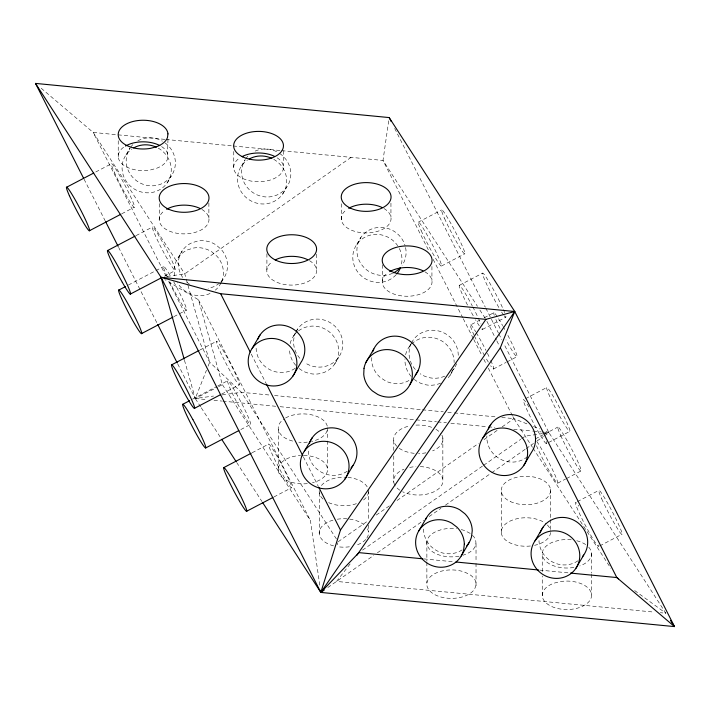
<?xml version="1.0" encoding="UTF-8"?>
<svg xmlns="http://www.w3.org/2000/svg" width="710" height="710" viewBox="0 0 710 710"><rect width="100%" height="100%" fill="white"/><g stroke="black" fill="none" stroke-linecap="round" stroke-linejoin="round"><path stroke-width="0.53" stroke-dasharray="3.55 2.66" d="M371.8 357.583L371.658 361.026A24.655 23.465 30.5 0 0 380.311 377.489L385.681 381.03A24.655 23.465 30.5 0 0 409.936 379.912M167.968 139.275L167.453 159.2A24.903 14.377 0 0 1 156.653 168.261L150.786 169.876A24.903 14.377 0 0 1 122.209 164.028A24.903 14.377 0 0 1 124.605 146.571M388.707 120.789L383.001 160.442L429.151 251.455M542.254 571.621L542.254 554.146L542.937 550.445A24.655 14.235 0 0 1 554.057 541.65L559.941 540.141A24.655 14.235 0 0 1 571.656 539.831M542.254 595.654L542.937 591.954A24.655 14.235 0 0 1 554.057 583.159L559.941 581.65A24.655 14.235 0 0 1 591.066 592.495A24.655 14.235 0 0 1 569.642 609.446A24.655 14.235 0 0 1 542.254 595.654L542.254 575.987M337.135 544.818L337.845 542.742M472.398 535.322C475.957 538.162 477.084 543.443 474.688 547.401A24.655 14.235 0 0 1 463.018 555.211M476.028 585.271L474.688 588.901A24.655 14.235 0 0 1 441.221 597.101A24.655 14.235 0 0 1 429.994 577.141A24.655 14.235 0 0 1 465.414 572.42L470.197 574.905A24.655 14.235 0 0 1 476.028 585.271L476.028 563.42M200.664 406.848L195.259 398.496L206.468 370.265M208.074 366.227L209.672 362.198L187.751 284.497M126.078 154.815L130.196 147.822A24.903 23.696 30.5 0 0 137.314 181.334A24.903 23.696 30.5 0 0 171.358 175.832A24.903 23.696 30.5 0 0 164.241 142.32M167.249 182.825L171.358 175.832M178.139 257.801L182.248 250.808M241.524 165.971L245.127 159.848M220.517 283.796L223.597 278.551M282.695 193.981L286.813 186.978M293.505 336.087L295.564 332.591M296.079 331.712L297.614 329.094M356.802 244.391L360.92 237.388M334.676 364.097L338.785 357.094M408.951 347.243L411.01 343.746M411.525 342.868L413.06 340.25A24.903 23.696 30.5 0 1 441.327 331.783A24.903 23.696 30.5 0 1 458.207 356.624M450.122 375.253L454.231 368.25M350.11 563.98L336.531 581.419L653.741 612.073M351.077 157.363L184.751 273.847L166.451 276.545M338.2 541.712L367.185 521.406M376.238 515.069L389.825 505.555M397.067 500.479L478.584 443.386M484.025 439.579L498.518 429.426M502.139 426.887L513.916 418.643L528.329 424.42M362.544 550.108L482.764 465.902M483.67 465.272L520.732 439.312M521.637 438.682L525.249 436.153L542.467 433.615M327.807 587.534L373.753 555.362M377.383 552.815L423.666 520.394M429.115 516.578L440.919 508.316M445.454 505.138L490.841 473.348M491.746 472.718L525.329 449.19M526.234 448.56L533.494 443.475M537.124 440.928L543.478 436.481M544.392 435.842L548.928 432.665L503.851 343.773M95.743 171.971L111.355 163.788M121.765 213.781L134.456 207.134M136.045 235.622L152.641 226.934M128.368 285.056L163.504 266.64M164.418 276.226L175.157 270.599M173.915 316.633L186.606 309.986M418.226 222.203L441.567 209.974M200.113 349.915L216.701 341.217M441.558 265.984L464.899 253.754M192.534 399.18L216.932 386.391M217.908 385.885L227.67 380.764M221.653 394.086L239.217 384.882A24.655 1.899 62.3 0 0 229.623 362.135A24.655 1.899 62.3 0 0 216.408 341.377A24.655 1.899 62.3 0 0 228.309 367.745L231.282 373.105A24.655 1.899 62.3 0 0 238.143 383.879L239.217 384.882M459.281 285.376L482.622 273.146M240.805 429.55L250.568 424.438M474.165 335.351A24.903 1.917 62.3 0 1 470.632 324.887L479.383 320.299M484.247 317.752L493.974 312.648L495.012 313.571A24.903 1.917 62.3 0 1 501.846 324.248L502.636 325.659M482.489 329.422L505.831 317.192M252.148 452.74L268.735 444.052L269.667 444.779A24.655 1.899 62.3 0 1 285.988 473.322A24.655 1.899 62.3 0 1 289.52 485.738A24.655 1.899 62.3 0 1 272.587 455.03L270.572 450.495A24.655 1.899 62.3 0 1 268.735 444.052M493.45 369.014L506.097 362.393M507.073 361.878L516.791 356.784M273.909 496.964L291.482 487.761M525.56 398.63L546.957 387.42M535.411 438.833L543.194 434.76M544.162 434.245L557.785 427.109M528.959 407.052A24.903 1.917 62.3 0 0 523.705 401.931A24.903 1.917 62.3 0 0 535.118 426.089L538.136 431.538A24.903 1.917 62.3 0 0 545.147 442.623L546.274 443.723L569.615 431.485A24.903 1.917 62.3 0 0 560.154 408.871A24.903 1.917 62.3 0 0 546.638 387.518A24.903 1.917 62.3 0 0 558.459 413.859L561.477 419.308A24.903 1.917 62.3 0 0 568.488 430.384L569.615 431.485M557.767 483.128L565.55 479.046M566.518 478.54L581.108 470.899M577.372 501.633L598.77 490.415M599.728 545.919L622.102 534.195M177.731 363.928L195.259 398.496L217.571 387.154M218.538 386.666L222.416 384.696L198.463 299.771L164.809 279.58M543.549 433.455L548.928 432.665L665.856 613.236L660.344 612.703M184.458 360.236L195.259 398.496L213.524 396.056M222.123 394.902L241.462 392.319L270.146 395.088M164.826 139.364L93.188 132.442L39.68 86.957M165.927 139.471L232.046 145.861M233.155 145.967L280.539 150.547M281.639 150.653L383.001 160.442L477.475 306.347M274.557 395.514L421.261 409.688M422.361 409.794L443.315 411.827M447.735 412.253L453.246 412.785M454.347 412.892L497.364 417.045M501.775 417.471L513.916 418.643L532.473 447.318M195.259 398.496L206.273 399.561M213.985 400.307L221.697 401.052M222.798 401.159L275.684 406.271M280.095 406.697L436.543 421.811M437.644 421.917L446.457 422.769M450.868 423.195L487.229 426.701M488.329 426.808L494.941 427.447M513.667 429.257L532.402 431.068M533.503 431.174L541.215 431.92M542.316 432.026L548.928 432.665L543.78 430.606M423.95 558.921L453.708 561.796M539.671 570.103L569.42 572.979M533.476 426.479L539.662 428.955M470.197 533.405L465.414 530.911A24.655 14.235 0 0 0 460.684 529.447M634.642 590.534L665.856 613.236M470.632 324.887L471.662 325.801A24.903 1.917 62.3 0 1 475.744 331.81M479.889 310.066L485.906 319.358M533.077 448.241L610.786 568.248M336.451 539.014L241.462 392.319L209.672 362.198L168.181 280.352M222.416 384.696L310.43 520.616L320.041 586.984M201.267 407.78L221.094 438.398M236.714 462.521L261.946 501.491M498.846 307.501L495.908 302.336A24.903 1.917 62.3 0 1 487.237 285.473L485.054 280.672A24.903 1.917 62.3 0 1 486.749 278.142A24.903 1.917 62.3 0 1 503.008 308.77M473.242 315.764L472.567 314.574A24.903 1.917 62.3 0 1 469.514 308.921M503.026 326.369L504.846 329.635M394.68 128.439L485.329 307.226M485.826 308.211L498.349 332.901M498.846 333.895L501.855 339.815M486.9 321.319L496.343 339.957M496.84 340.933L499.334 345.841M433.162 259.372L462.751 317.734M463.257 318.728L473.286 338.51M473.783 339.504L481.815 355.328M483.821 359.287L486.323 364.23M488.329 368.188L512.407 415.678M512.913 416.663L513.916 418.643M251.225 354.041L266.268 383.711M303.365 456.876L318.408 486.536M198.463 299.771L310.43 520.616M166.175 276.412L93.188 132.442L184.751 273.847L187.458 283.432M84.082 179.222L105.115 220.703M118.632 247.373L157.194 323.432M591.545 553.454L591.545 573.112M591.545 574.204L591.545 594.962M550.445 489.128L550.445 518.62M550.445 519.711L550.445 529.545M501.366 491.861L501.366 533.37M476.028 543.762L476.028 562.329M442.845 437.919L442.845 479.428M431.928 266.463L431.928 280.494M426.87 541.526L426.87 561.184M426.87 562.276L426.87 583.034M393.766 440.644L393.766 450.477M393.766 455.935L393.766 482.152M390.944 203.166L390.944 217.189M382.353 264.901L382.353 283.246M368.383 490.069L368.383 519.56M368.383 525.018L368.383 531.577M341.368 203.761L341.368 219.949M327.399 427.855L327.399 439.872M327.399 440.963L327.399 468.272M319.305 492.793L319.305 534.302M316.483 254.233L316.483 269.339M283.334 150.866L283.334 165.98M278.32 429.497L278.32 470.996M266.907 253.754L266.907 272.099M233.759 151.47L233.759 168.731M208.882 203.016L208.882 218.13M159.306 203.619L159.306 220.881M118.233 140.757L118.233 156.945M598.53 544.952A24.903 1.917 62.3 0 1 583.797 522.338A24.903 1.917 62.3 0 1 578.765 506.212M546.185 441.442A24.903 1.917 62.3 0 1 546.274 443.723M536.778 441.451A24.903 1.917 62.3 0 1 554.297 473.526A24.903 1.917 62.3 0 1 553.294 477.803A24.903 1.917 62.3 0 1 536.032 444.611M490.77 360.44A24.903 1.917 62.3 0 1 490.672 365.73M488.338 362.091A24.903 1.917 62.3 0 1 485.578 357.414M484.593 355.692A24.903 1.917 62.3 0 1 474.946 337.028M476.259 332.662A24.903 1.917 62.3 0 1 478.504 336.478L481.504 341.865A24.903 1.917 62.3 0 1 486.013 350.474M487.415 353.287A24.903 1.917 62.3 0 1 489.918 358.55M507.89 335.368A24.903 1.917 62.3 0 1 517.022 356.677A24.903 1.917 62.3 0 1 505.919 339.797M500.009 328.375A24.903 1.917 62.3 0 1 495.544 318.657M494.249 315.284A24.903 1.917 62.3 0 1 493.974 312.648M479.259 325.801A24.903 1.917 62.3 0 1 475.496 319.731M467.517 305.069A24.903 1.917 62.3 0 1 463.896 297.712L461.713 292.902A24.903 1.917 62.3 0 1 460.684 286.467A24.903 1.917 62.3 0 1 472.248 305.877M472.753 306.835A24.903 1.917 62.3 0 1 477.865 317.086M478.345 318.107A24.903 1.917 62.3 0 1 480.918 323.946M482.445 328.277A24.903 1.917 62.3 0 1 481.735 329.067M505.786 316.048A24.903 1.917 62.3 0 1 504.162 315.764M503.594 315A24.903 1.917 62.3 0 1 501.464 311.814M503.399 309.658A24.903 1.917 62.3 0 1 504.632 312.631M452.909 369.724A24.903 23.696 30.5 0 1 448.188 377.676M440.626 383.125A24.903 23.696 30.5 0 1 414.329 379.459M411.196 376.469A24.903 23.696 30.5 0 1 404.975 358.87M405.587 354.752A24.903 23.696 30.5 0 1 432.514 337.561A24.903 23.696 30.5 0 1 454.134 362.579M456.663 363.689A24.903 23.696 30.5 0 1 451.578 371.428M444.744 376.131A24.903 23.696 30.5 0 1 420.187 373.753M415.314 369.466A24.903 23.696 30.5 0 1 411.969 341.998M298.502 330.878A24.903 23.696 30.5 0 1 331.934 334.33A24.903 23.696 30.5 0 1 332.271 367.017A24.903 23.696 30.5 0 1 298.883 368.312M295.75 365.313A24.903 23.696 30.5 0 1 289.494 348.761M290.142 343.605A24.903 23.696 30.5 0 1 297.694 331.517M296.034 331.756A24.903 23.696 30.5 0 1 329.822 322.438A24.903 23.696 30.5 0 1 339.353 356.234A24.903 23.696 30.5 0 1 304.732 362.606M299.868 358.31A24.903 23.696 30.5 0 1 295.591 332.697M396.038 274.823A24.903 23.696 30.5 0 1 359.784 274.406A24.903 23.696 30.5 0 1 361.807 239.172A24.903 23.696 30.5 0 1 397.707 245.731M399.339 248.5A24.903 23.696 30.5 0 1 401.07 265.886M392.594 273.279A24.903 23.696 30.5 0 1 358.94 260.002A24.903 23.696 30.5 0 1 373.034 228.513A24.903 23.696 30.5 0 1 405.055 245.456M405.579 247.506A24.903 23.696 30.5 0 1 402.091 265.398M383.915 208.491A24.903 14.377 0 0 1 384.216 228.469A24.903 14.377 0 0 1 349.648 229.339A24.903 14.377 0 0 1 346.942 209.423M424.899 271.797A24.903 14.377 0 0 1 425.21 291.766A24.903 14.377 0 0 1 390.642 292.644A24.903 14.377 0 0 1 387.926 272.729M309.453 260.641A24.903 14.377 0 0 1 309.764 280.61A24.903 14.377 0 0 1 275.196 281.488A24.903 14.377 0 0 1 272.48 261.573M277.202 157.833A24.903 14.377 0 0 1 276.004 177.615A24.903 14.377 0 0 1 241.728 177.953A24.903 14.377 0 0 1 239.332 158.215M201.853 209.423A24.903 14.377 0 0 1 202.155 229.401A24.903 14.377 0 0 1 167.595 230.271A24.903 14.377 0 0 1 164.88 210.355M161.614 146.588A24.903 14.377 0 0 1 167.968 155.454M158.286 148.168A24.903 23.696 30.5 0 1 166.433 183.934A24.903 23.696 30.5 0 1 129.318 185.097A24.903 23.696 30.5 0 1 131.918 148.993M130.791 146.988A24.903 23.696 30.5 0 1 132.85 144.645M137.82 140.882A24.903 23.696 30.5 0 1 162.404 141.175M273.74 159.324A24.903 23.696 30.5 0 1 281.879 195.09A24.903 23.696 30.5 0 1 244.764 196.253A24.903 23.696 30.5 0 1 247.364 160.149M279.687 153.466A24.903 23.696 30.5 0 1 287 186.695A24.903 23.696 30.5 0 1 253.355 192.88A24.903 23.696 30.5 0 1 245.074 159.83M245.642 158.978A24.903 23.696 30.5 0 1 249.05 155.082M255.13 151.097A24.903 23.696 30.5 0 1 278.79 152.881M220.97 281.746A24.903 23.696 30.5 0 0 221.147 249.334L216.257 245.074A24.903 23.696 30.5 0 0 197.726 241.01L191.682 242.864A24.903 23.696 30.5 0 0 182.701 277.477M219.443 283.148A24.903 23.696 30.5 0 1 208.119 288.349M189.597 284.275A24.903 23.696 30.5 0 1 186.206 281.568M221.05 282.873A24.903 23.696 30.5 0 1 215.334 290.15M210.053 293.487A24.903 23.696 30.5 0 1 177.438 282.651M174.766 275.728A24.903 23.696 30.5 0 1 187.573 249.858L193.617 248.003A24.903 23.696 30.5 0 1 212.139 252.077L217.038 256.328A24.903 23.696 30.5 0 1 221.493 281.923M173.701 281.772A24.655 1.899 62.3 0 1 186.419 310.172A24.655 1.899 62.3 0 1 169.575 281.701M167.267 276.864A24.655 1.899 62.3 0 1 170.773 276.598M295.058 368.383A24.655 23.465 30.5 0 1 268.966 369.2A24.655 23.465 30.5 0 1 256.15 346.409M527.423 456.716A24.655 23.465 30.5 0 1 500.63 459.281A24.655 23.465 30.5 0 1 486.874 435.976M577.931 560.811A24.655 23.465 30.5 0 1 551.839 561.628A24.655 23.465 30.5 0 1 539.023 538.828M459.059 556.178A24.655 14.235 0 0 1 429.94 549.593A24.655 14.235 0 0 1 435.443 531.817L440.839 529.793A24.655 14.235 0 0 1 456.583 528.719M588.732 547.188A24.655 14.235 0 0 1 579.742 565.95M573.857 567.45A24.655 14.235 0 0 1 542.254 554.146M576.777 540.754A24.655 14.235 0 0 1 585.67 544.57M550.543 532.5A24.655 14.235 0 0 1 534.541 545.333M530.397 545.999A24.655 14.235 0 0 1 502.573 536.591A24.655 14.235 0 0 1 514.652 519.338A24.655 14.235 0 0 1 545.981 523.74M547.366 524.992A24.655 14.235 0 0 1 550.445 530.636M367.452 528.835A24.655 14.235 0 0 1 366.28 538.837M365.721 539.502A24.655 14.235 0 0 1 355.426 545.502M349.391 546.807A24.655 14.235 0 0 1 337.676 546.718M333.62 545.892A24.655 14.235 0 0 1 319.207 532.438A24.655 14.235 0 0 1 335.218 519.605M337.259 519.223A24.655 14.235 0 0 1 363.919 524.672M368.481 491.923A24.655 14.235 0 0 1 362.872 500.488M356.367 503.692A24.655 14.235 0 0 1 328.162 502.414M323.059 499.086A24.655 14.235 0 0 1 319.322 489.998M321.417 485.525A24.655 14.235 0 0 1 344.705 477.209M347.918 477.395A24.655 14.235 0 0 1 368.179 489.146M303.72 455.412A24.655 14.235 0 0 1 327.097 467.047A24.655 14.235 0 0 1 312.48 482.738M307.341 483.634A24.655 14.235 0 0 1 278.444 471.617A24.655 14.235 0 0 1 300.499 455.465M327.168 430.482A24.655 14.235 0 0 1 311.486 441.46M307.341 442.126A24.655 14.235 0 0 1 298.786 442.17M292.635 441.079A24.655 14.235 0 0 1 283.831 419.077M285.571 417.977A24.655 14.235 0 0 1 311.291 414.755A24.655 14.235 0 0 1 327.399 426.763M420.249 466.603A24.655 14.235 0 0 1 441.158 486.119A24.655 14.235 0 0 1 402.623 491.773M399.836 490.219A24.655 14.235 0 0 1 395.213 485.773M394.698 484.894A24.655 14.235 0 0 1 403.99 469.203M409.67 467.455A24.655 14.235 0 0 1 415.945 466.621M441.913 435.177A24.655 14.235 0 0 1 432.621 450.868M425.929 452.82A24.655 14.235 0 0 1 418.527 453.512M414.232 453.317A24.655 14.235 0 0 1 398.23 447.548M396.846 446.297A24.655 14.235 0 0 1 409.67 425.947M415.945 425.112A24.655 14.235 0 0 1 433.987 428.299M435.887 429.301A24.655 14.235 0 0 1 440.919 433.606M347.208 471.236A24.655 23.465 30.5 0 1 321.106 472.052A24.655 23.465 30.5 0 1 308.3 449.261M462.112 549.904A24.655 23.465 30.5 0 1 435.993 550.241A24.655 23.465 30.5 0 1 423.604 527.246M237.761 396.065L234.833 390.89A24.655 1.899 62.3 0 0 228.789 385.246A24.655 1.899 62.3 0 0 245.198 417.338A24.655 1.899 62.3 0 0 248.385 417.391L246.281 412.723A24.655 1.899 62.3 0 0 237.761 396.065M167.223 258.822L164.241 253.452A24.655 1.899 62.3 0 1 155.969 236.989L154.052 232.623A24.655 1.899 62.3 0 1 158.694 235.489A24.655 1.899 62.3 0 1 174.642 267.217A24.655 1.899 62.3 0 1 167.223 258.822M601.716 498.837A24.903 1.917 62.3 0 0 621.534 534.186A24.903 1.917 62.3 0 0 608.062 503.896A24.903 1.917 62.3 0 0 601.716 498.837M560.722 435.541A24.903 1.917 62.3 0 0 580.54 470.881A24.903 1.917 62.3 0 0 567.077 440.59A24.903 1.917 62.3 0 0 560.722 435.541M421.172 230.626A24.903 1.917 62.3 0 0 440.99 265.975A24.903 1.917 62.3 0 0 427.518 235.684A24.903 1.917 62.3 0 0 421.172 230.626M444.513 218.396A24.903 1.917 62.3 0 0 464.331 253.745A24.903 1.917 62.3 0 0 450.859 223.446A24.903 1.917 62.3 0 0 444.513 218.396M114.274 172.131A24.655 1.899 62.3 0 0 133.888 207.125A24.655 1.899 62.3 0 0 120.558 177.127A24.655 1.899 62.3 0 0 114.274 172.131M510.224 501.482A24.655 14.235 0 0 0 550.223 492.846A24.655 14.235 0 0 0 517.27 477.164A24.655 14.235 0 0 0 510.224 501.482"/><path stroke-width="1.06" d="M356.89 555.255L500.328 347.802L514.741 311.504L485.906 319.358L340.463 530.05L320.831 592.424L674.5 626.593L514.741 311.504L389.169 117.576L35.5 83.407L83.576 178.228M252.174 348.353L260.082 334.889M292.928 376.078A24.655 23.465 30.5 0 0 273.909 338.555A24.655 23.465 30.5 0 0 250.816 372.005A24.655 23.465 30.5 0 0 292.928 376.078L300.845 362.615A24.655 23.465 30.5 0 0 291.499 328.047A24.655 23.465 30.5 0 0 257.677 339.407M304.324 451.205L312.231 437.742M365.898 362.455L373.806 349M345.078 478.93A24.655 23.465 30.5 0 0 326.059 441.407A24.655 23.465 30.5 0 0 302.966 474.857A24.655 23.465 30.5 0 0 345.078 478.93L352.994 465.467M410.105 384.27L418.012 370.815M418.731 530.982L426.639 517.519M482.898 437.919L490.805 424.465M461.225 555.983L469.132 542.529M523.652 465.645A24.655 23.465 30.5 0 0 504.632 428.121A24.655 23.465 30.5 0 0 481.54 461.58A24.655 23.465 30.5 0 0 523.652 465.645L531.568 452.19A24.655 23.465 30.5 0 0 522.223 417.613A24.655 23.465 30.5 0 0 488.409 428.973M535.047 540.772L542.955 527.317M575.801 568.497A24.655 23.465 30.5 0 0 556.782 530.982A24.655 23.465 30.5 0 0 533.689 564.432A24.655 23.465 30.5 0 0 575.801 568.497L583.718 555.042M324.319 589.974L320.831 592.424L262.549 502.423M66.465 187.316L93.791 172.991M89.558 230.661L120.789 214.296M107.742 250.461L135.069 236.137M118.614 290.168L125.448 286.591M130.258 294.126L161.489 277.752M141.707 333.514L172.938 317.148M171.811 364.745L199.137 350.429M182.781 404.292L189.605 400.715M194.327 408.41A24.655 1.899 62.3 0 0 184.733 385.663A24.655 1.899 62.3 0 0 171.518 364.904A24.655 1.899 62.3 0 0 183.411 391.272L186.393 396.633A24.655 1.899 62.3 0 0 193.253 407.407L194.327 408.41L220.677 394.6M205.669 447.966L238.853 430.571M223.845 467.579L224.777 468.307A24.655 1.899 62.3 0 1 241.089 496.849A24.655 1.899 62.3 0 1 244.63 509.265A24.655 1.899 62.3 0 1 227.697 478.549L225.673 474.014A24.655 1.899 62.3 0 1 223.845 467.579L251.171 453.255M246.583 511.289L272.933 497.479M184.165 359.171L161.072 277.335L514.741 311.504L320.831 592.424L161.072 277.335L35.5 83.407M161.072 277.335L220.65 293.727L485.906 319.358M422.849 558.814L358.923 552.637L320.831 592.424L320.512 590.25M455.909 562.009L538.562 569.997M570.529 573.085L616.812 577.558L618.596 578.854M670.462 620.362L674.5 626.593L616.812 577.558L500.328 347.802M221.689 439.321L236.111 461.589M389.169 117.576L391.174 121.525M220.65 293.727L250.231 352.071M266.774 384.696L302.868 455.891M318.905 487.53L340.463 530.05M105.612 221.689L118.135 246.388M157.691 324.417L177.225 362.934M400.404 267.839A24.903 23.696 30.5 0 1 396.721 274.042M400.156 267.83A24.903 23.696 30.5 0 1 393.535 272.826M348.699 208.314A24.903 14.377 0 0 1 381.989 207.471M389.683 271.619A24.903 14.377 0 0 1 422.983 270.776M275.196 259.949A24.903 14.377 0 0 1 307.536 259.62M242.057 156.59A24.903 14.377 0 0 1 274.388 156.262M166.637 209.255A24.903 14.377 0 0 1 199.936 208.412M125.501 146.029A24.903 14.377 0 0 1 159.777 145.523M133.702 147.884A24.903 23.696 30.5 0 1 156.342 147.174M249.148 159.04A24.903 23.696 30.5 0 1 271.797 158.33M372.661 351.849A24.655 23.465 30.5 0 1 407.096 339.282A24.655 23.465 30.5 0 1 415.27 375.137M540.203 532.784A24.655 23.465 30.5 0 1 574.843 520.732A24.655 23.465 30.5 0 1 582.484 556.667M309.48 443.217A24.655 23.465 30.5 0 1 344.581 431.431A24.655 23.465 30.5 0 1 351.077 467.872M466.745 545.857A24.655 23.465 30.5 0 0 471.493 536.866L472.239 530.743A24.655 23.465 30.5 0 0 464.881 513.729L459.787 509.807A24.655 23.465 30.5 0 0 425.689 519.329M364.008 368.295L363.742 374.481A24.655 23.465 30.5 0 0 372.404 390.944L377.773 394.485A24.655 23.465 30.5 0 0 410.912 382.388A24.655 23.465 30.5 0 0 394.236 350.669A24.655 23.465 30.5 0 0 364.008 368.295M464.331 544.197L463.577 550.33A24.655 23.465 30.5 0 1 431.946 565.568A24.655 23.465 30.5 0 1 417.773 532.784A24.655 23.465 30.5 0 1 451.88 523.261L456.974 527.184A24.655 23.465 30.5 0 1 464.331 544.197M167.968 133.879L167.453 137.616A24.903 14.377 0 0 1 156.653 146.686L150.777 148.301A24.903 14.377 0 0 1 118.836 137.846A24.903 14.377 0 0 1 139.657 120.38A24.903 14.377 0 0 1 167.968 133.879M192.871 419.583L189.943 414.409A24.655 1.899 62.3 0 0 183.89 408.774A24.655 1.899 62.3 0 0 200.309 440.866A24.655 1.899 62.3 0 0 203.495 440.919L201.383 436.251A24.655 1.899 62.3 0 0 192.871 419.583M122.324 282.349L119.351 276.98A24.655 1.899 62.3 0 1 111.071 260.517L109.162 256.15A24.655 1.899 62.3 0 1 113.804 259.017A24.655 1.899 62.3 0 1 129.752 290.745A24.655 1.899 62.3 0 1 122.324 282.349M69.376 195.658A24.655 1.899 62.3 0 0 88.998 230.652A24.655 1.899 62.3 0 0 75.659 200.655A24.655 1.899 62.3 0 0 69.376 195.658M121.525 298.511A24.655 1.899 62.3 0 0 141.139 333.505A24.655 1.899 62.3 0 0 127.809 303.507A24.655 1.899 62.3 0 0 121.525 298.511M350.314 208.083A24.903 14.377 0 0 0 390.713 199.359A24.903 14.377 0 0 0 357.432 183.517A24.903 14.377 0 0 0 350.314 208.083M168.252 209.015A24.903 14.377 0 0 0 208.651 200.3A24.903 14.377 0 0 0 175.37 184.458A24.903 14.377 0 0 0 168.252 209.015M275.853 260.233A24.903 14.377 0 0 0 316.252 251.509A24.903 14.377 0 0 0 282.979 235.667A24.903 14.377 0 0 0 275.853 260.233M391.299 271.389A24.903 14.377 0 0 0 431.707 262.664A24.903 14.377 0 0 0 398.425 246.823A24.903 14.377 0 0 0 391.299 271.389M242.714 156.866A24.903 14.377 0 0 0 283.113 148.15A24.903 14.377 0 0 0 249.831 132.309A24.903 14.377 0 0 0 242.714 156.866"/></g></svg>
